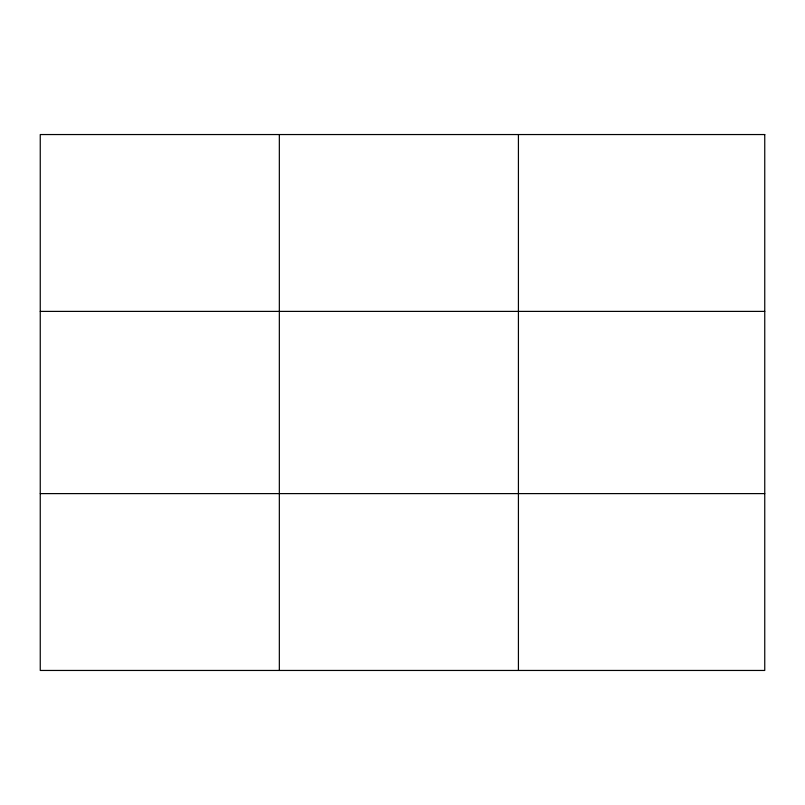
<?xml version="1.0" encoding="UTF-8"?>
<svg xmlns="http://www.w3.org/2000/svg" width="805" height="805" viewBox="0 0 805 805"><rect width="100%" height="100%" fill="white"/><g stroke="black" fill="none" stroke-linecap="round" stroke-linejoin="round"><path stroke-width="1.21" d="M279.335 670.454L279.335 134.546M518.42 670.454L518.42 134.546M40.25 311.394L764.75 311.394M40.25 493.606L764.75 493.606M764.75 134.546L764.75 670.454L40.25 670.454L40.25 134.546L764.75 134.546"/></g></svg>
